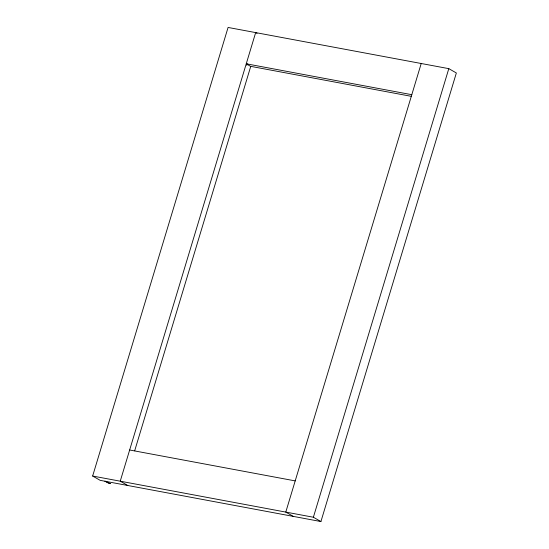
<?xml version="1.0" encoding="UTF-8"?>
<svg xmlns="http://www.w3.org/2000/svg" width="549" height="549" viewBox="0 0 549 549"><rect width="100%" height="100%" fill="white"/><g stroke="black" fill="none" stroke-linecap="round" stroke-linejoin="round"><path stroke-width="0.82" d="M92.644 476.038L228.082 27.45L448.808 68.652L456.356 72.962L320.918 521.55L100.193 480.348L92.644 476.038L313.376 517.24L320.918 521.55M246.734 65.31L247.228 63.67M134.67 450.832L250.721 66.45L246.254 63.794L411.798 94.696M421.22 63.499L285.782 512.093L293.331 516.403M313.376 517.24L448.808 68.652M250.749 66.36L411.249 96.322M129.653 449.995L295.197 480.897M257.042 33.386L255.669 32.597L120.231 481.192L127.78 485.501M110.301 483.58L108.633 483.23L104.921 481.164L110.301 483.58"/></g></svg>
